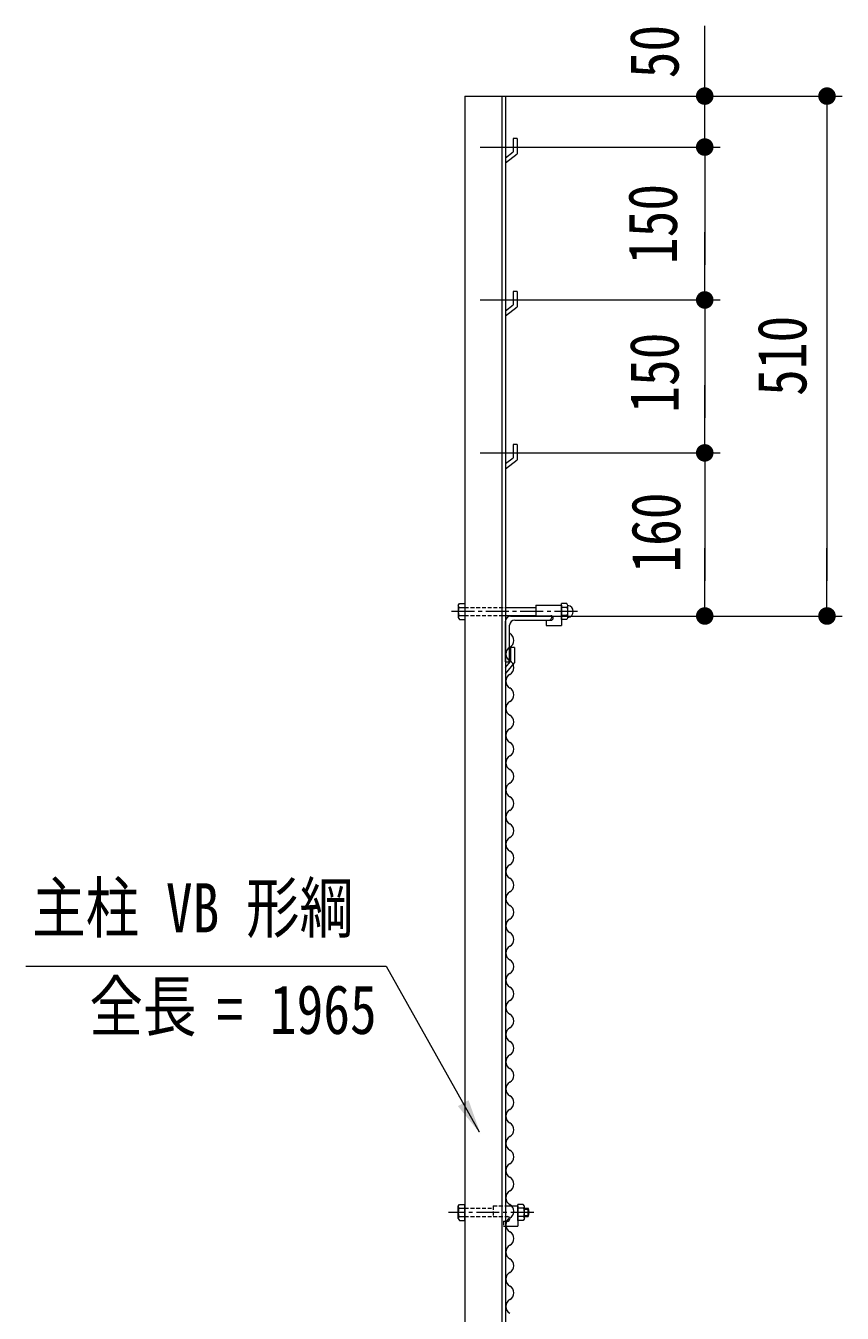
# Model space of a CAD drawing. Units: millimetres, scale not verified. Extents: x -4455 to 4455, y -3150 to 3150.
# Drawn here: x 21 to 823, y 358 to 1621 of the extents above; entities that cross this region are included whole.
import ezdxf
from ezdxf.enums import TextEntityAlignment as Align

# ---------------------------------------------------------------- set-up
doc = ezdxf.new("R2010")
doc.units = ezdxf.units.MM
doc.header["$LTSCALE"] = 30
doc.linetypes.add('USER2', pattern=[0.1875, 0.125, -0.0625])
doc.linetypes.add('USER4', pattern=[1.125, 0.75, -0.125, 0.125, -0.125])
for name, color, linetype, lineweight in [('0-0_D-STR-TXT', 3, 'Continuous', 13), ('0-1_D-STR2', 2, 'Continuous', 13), ('0-2_D-STR1', 1, 'Continuous', 18), ('0-3_D-STR-DIM', 1, 'Continuous', 18), ('0-4_D-BMK', 2, 'USER4', 13), ('0-6_D-STR3', 3, 'Continuous', 13), ('0-B_SUNPOU', 1, 'Continuous', 18), ('0-C_7詳細', 3, 'Continuous', 18), ('0-E_1部材', 7, 'Continuous', 9)]:
    doc.layers.add(name, color=color, linetype=linetype, lineweight=lineweight)
doc.styles.add('ＭＳ ゴシック', font='')
doc.styles.get('ＭＳ ゴシック').set_extended_font_data('MS Gothic')

# ---------------------------------------------------------------- blocks, each defined once
blk = doc.blocks.new('M1')
at = {"layer": '0-B_SUNPOU'}
blk.add_line((-7.5, 0), (-57.86, 0), dxfattribs=at)
for points in [[(0, 0), (-7.5, 0), (-7.44, 0.94)], [(0, 0), (-7.44, -0.94), (-7.5, 0)], [(0, 0), (-7.44, 0.94), (-7.26, 1.87)], [(0, 0), (-7.26, -1.87), (-7.44, -0.94)], [(0, 0), (-7.26, 1.87), (-6.97, 2.76)], [(0, 0), (-6.97, -2.76), (-7.26, -1.87)], [(0, 0), (-6.97, 2.76), (-6.57, 3.61)], [(0, 0), (-6.57, -3.61), (-6.97, -2.76)], [(0, 0), (-6.57, 3.61), (-6.07, 4.41)], [(0, 0), (-6.07, -4.41), (-6.57, -3.61)], [(0, 0), (-6.07, 4.41), (-5.47, 5.13)], [(0, 0), (-5.47, -5.13), (-6.07, -4.41)], [(0, 0), (-5.47, 5.13), (-4.78, 5.78)], [(0, 0), (-4.78, -5.78), (-5.47, -5.13)], [(0, 0), (-4.78, 5.78), (-4.02, 6.33)], [(0, 0), (-4.02, -6.33), (-4.78, -5.78)], [(0, 0), (-4.02, 6.33), (-3.19, 6.79)], [(0, 0), (-3.19, -6.79), (-4.02, -6.33)], [(0, 0), (-3.19, 6.79), (-2.32, 7.13)], [(0, 0), (-2.32, -7.13), (-3.19, -6.79)], [(0, 0), (-2.32, 7.13), (-1.41, 7.37)], [(0, 0), (-1.41, -7.37), (-2.32, -7.13)], [(0, 0), (-1.41, 7.37), (-0.47, 7.49)], [(0, 0), (-0.47, -7.49), (-1.41, -7.37)], [(0, 0), (-0.47, 7.49), (0.47, 7.49)], [(0, 0), (0.47, -7.49), (-0.47, -7.49)], [(0, 0), (0.47, 7.49), (1.41, 7.37)], [(0, 0), (1.41, 7.37), (2.32, 7.13)], [(0, 0), (2.32, 7.13), (3.19, 6.79)], [(0, 0), (3.19, 6.79), (4.02, 6.33)], [(0, 0), (4.02, 6.33), (4.78, 5.78)], [(0, 0), (4.78, 5.78), (5.47, 5.13)], [(0, 0), (5.47, 5.13), (6.07, 4.41)], [(0, 0), (6.07, 4.41), (6.57, 3.61)], [(0, 0), (6.57, 3.61), (6.97, 2.76)], [(0, 0), (6.97, 2.76), (7.26, 1.87)], [(0, 0), (7.26, 1.87), (7.44, 0.94)], [(0, 0), (7.44, 0.94), (7.5, 0)], [(0, 0), (1.41, -7.37), (0.47, -7.49)], [(0, 0), (2.32, -7.13), (1.41, -7.37)], [(0, 0), (3.19, -6.79), (2.32, -7.13)], [(0, 0), (4.02, -6.33), (3.19, -6.79)], [(0, 0), (4.78, -5.78), (4.02, -6.33)], [(0, 0), (5.47, -5.13), (4.78, -5.78)], [(0, 0), (6.07, -4.41), (5.47, -5.13)], [(0, 0), (6.57, -3.61), (6.07, -4.41)], [(0, 0), (6.97, -2.76), (6.57, -3.61)], [(0, 0), (7.26, -1.87), (6.97, -2.76)], [(0, 0), (7.44, -0.94), (7.26, -1.87)], [(0, 0), (7.5, 0), (7.44, -0.94)]]:
    blk.add_solid(points, dxfattribs=at)

msp = doc.modelspace()

# ---------------------------------------------------------------- linework, layer by layer
at = {"layer": '0-0_D-STR-TXT'}
msp.add_lwpolyline([(21.17, 698.52), (375, 698.52), (466.47, 536.17)], dxfattribs=at)
msp.add_solid([(467.6, 534.17), (445.44, 561.28), (455.88, 567.17)], dxfattribs=at)
at = {"layer": '0-1_D-STR2'}
for centre, start, end in [((492.88, 1018.14), 298.07249, 61.92751), ((499.99, 1004.81), 118.07249, 241.92751), ((492.88, 991.47), 298.07249, 61.92751), ((499.99, 978.14), 118.07249, 241.92751), ((492.88, 964.81), 298.07249, 61.92751), ((499.99, 951.47), 118.07249, 241.92751), ((492.88, 938.14), 298.07249, 61.92751), ((499.99, 924.81), 118.07249, 241.92751), ((492.88, 911.47), 298.07249, 61.92751), ((499.99, 898.14), 118.07249, 241.92751), ((492.88, 884.81), 298.07249, 61.92751), ((499.99, 871.47), 118.07249, 241.92751), ((492.88, 858.14), 298.07249, 61.92751), ((499.99, 844.81), 118.07249, 241.92751), ((492.88, 831.47), 298.07249, 61.92751), ((499.99, 818.14), 118.07249, 241.92751), ((492.88, 804.81), 298.07249, 61.92751), ((499.99, 791.47), 118.07249, 241.92751), ((492.88, 778.14), 298.07249, 61.92751), ((499.99, 764.81), 118.07249, 241.92751), ((492.88, 751.47), 298.07249, 61.92751), ((499.99, 738.14), 118.07249, 241.92751), ((492.88, 724.81), 298.07249, 61.92751), ((499.99, 711.47), 118.07249, 241.92751), ((492.88, 698.14), 298.07249, 61.92751), ((499.99, 684.81), 118.07249, 241.92751), ((492.88, 671.47), 298.07249, 61.92751), ((499.99, 658.14), 118.07249, 241.92751), ((492.88, 644.81), 298.07249, 61.92751), ((499.99, 631.47), 118.07249, 241.92751), ((492.88, 618.14), 298.07249, 61.92751), ((499.99, 604.81), 118.07249, 241.92751), ((492.88, 591.47), 298.07249, 61.92751), ((499.99, 578.14), 118.07249, 241.92751), ((492.88, 564.81), 298.07249, 61.92751), ((499.99, 551.47), 118.07249, 241.92751), ((492.88, 538.14), 298.07249, 61.92751), ((499.99, 524.81), 118.07249, 241.92751), ((492.88, 511.47), 298.07249, 61.92751), ((499.99, 498.14), 118.07249, 241.92751), ((492.88, 484.81), 298.07249, 61.92751), ((499.99, 471.47), 118.07249, 241.92751), ((492.88, 458.14), 298.07249, 61.92751), ((499.99, 444.81), 118.07249, 241.92751), ((492.88, 431.47), 298.07249, 61.92751), ((499.99, 418.14), 118.07249, 241.92751), ((492.88, 404.81), 298.07249, 61.92751), ((499.99, 391.47), 118.07249, 241.92751), ((492.88, 378.14), 298.07249, 61.92751), ((499.99, 364.81), 118.07249, 241.92751)]:
    msp.add_arc(centre, 7.56, start, end, dxfattribs=at)
at = {"layer": '0-2_D-STR1'}
for p, q in [((452.23, 1552.1), (452.23, 1093.24)), ((488.73, 1552.1), (488.73, 1101.33)), ((492.23, 1552.1), (492.23, 1102.1)), ((503.7, 1510.37), (503.7, 1495.41)), ((492.23, 1491.61), (499.7, 1497.37)), ((492.23, 1486.55), (503.7, 1495.41)), ((499.7, 1360.37), (499.7, 1347.37)), ((503.7, 1360.37), (499.7, 1360.37)), ((503.7, 1360.37), (503.7, 1345.41)), ((492.23, 1341.61), (499.7, 1347.37)), ((492.23, 1336.55), (503.7, 1345.41)), ((503.7, 1210.37), (503.7, 1195.41)), ((492.23, 1191.61), (499.7, 1197.37)), ((492.23, 1186.55), (503.7, 1195.41)), ((452.23, 1110.97), (452.23, -412.9)), ((488.73, 1102.88), (488.73, -412.9)), ((492.23, 1102.1), (492.24, -412.9)), ((492.23, 997.1), (492.23, 1037.1)), ((499.73, 1042.1), (529.73, 1042.1)), ((501.23, 1038.1), (535.23, 1038.1)), ((537.23, 1042.1), (537.23, 1040.1)), ((496.23, 999.1), (496.23, 1033.1)), ((496.97, 1011.15), (496.97, 997.32)), ((500.97, 1011.15), (496.97, 1011.15)), ((500.97, 1011.15), (500.97, 996.07)), ((492.23, 991.6), (496.97, 997.32)), ((492.23, 997.1), (494.23, 997.1)), ((492.23, 985.52), (500.97, 996.07))]:
    msp.add_line(p, q, dxfattribs=at)
for points in [[(503.7, 1510.37), (499.7, 1510.37), (499.7, 1497.37)], [(503.7, 1210.37), (499.7, 1210.37), (499.7, 1197.37)]]:
    msp.add_lwpolyline(points, dxfattribs=at)
for centre, radius, start, end in [((497.23, 1037.1), 5, 90, 180), ((501.23, 1033.1), 5, 90, 180), ((535.23, 1040.1), 2, 270, 0), ((494.23, 999.1), 2, 270, 0)]:
    msp.add_arc(centre, radius, start, end, dxfattribs=at)
at = {"layer": '0-3_D-STR-DIM'}
for p, q in [((687.78, 1586.6), (687.78, 1621.1)), ((467.23, 1552.1), (702.78, 1552.1)), ((467.23, 1552.1), (822.78, 1552.1)), ((687.78, 1502.1), (687.78, 1552.1)), ((807.78, 1517.6), (807.78, 1076.6)), ((467.23, 1502.1), (702.78, 1502.1)), ((467.23, 1502.1), (702.78, 1502.1)), ((687.78, 1467.6), (687.78, 1386.6)), ((687.78, 1467.6), (687.78, 1433.1)), ((467.23, 1352.1), (702.78, 1352.1)), ((467.23, 1352.1), (702.78, 1352.1)), ((687.78, 1317.6), (687.78, 1236.6)), ((467.23, 1202.1), (702.78, 1202.1)), ((467.23, 1202.1), (702.78, 1202.1)), ((687.78, 1167.6), (687.78, 1076.6)), ((529.73, 1042.1), (702.78, 1042.1)), ((529.73, 1042.1), (822.78, 1042.1))]:
    msp.add_line(p, q, dxfattribs=at)
at = {"layer": '0-4_D-BMK'}
for p, q in [((562.93, 1046.56), (437.48, 1046.56)), ((519.85, 457.1), (436.36, 457.1))]:
    msp.add_line(p, q, dxfattribs=at)
at = {"layer": '0-6_D-STR3'}
for p, q in [((445.83, 1052.48), (446.94, 1054.4)), ((445.83, 1052.48), (445.83, 1040.64)), ((446.52, 1050.56), (452.23, 1050.56)), ((446.94, 1054.4), (452.23, 1054.4)), ((452.23, 1054.4), (452.23, 1038.72)), ((492.23, 1050.56), (522.09, 1050.56)), ((522.04, 1052.88), (547.04, 1052.88)), ((522.04, 1052.88), (522.04, 1042.38)), ((547.04, 1038.72), (547.04, 1054.4)), ((547.04, 1052.88), (547.04, 1032.88)), ((552.76, 1050.56), (547.04, 1050.56)), ((553.44, 1040.64), (553.44, 1052.48)), ((446.52, 1042.56), (452.23, 1042.56)), ((487.33, 1042.56), (522.04, 1042.56)), ((522.04, 1042.38), (536.79, 1042.38)), ((532.04, 1037.88), (536.79, 1037.88)), ((532.04, 1037.88), (532.04, 1032.88)), ((552.76, 1042.56), (547.04, 1042.56)), ((552.34, 1038.72), (547.04, 1038.72)), ((553.44, 1040.64), (552.34, 1038.72)), ((532.04, 1032.88), (547.04, 1032.88)), ((445.83, 463.02), (446.94, 464.94)), ((445.83, 451.18), (445.83, 463.02)), ((446.52, 461.1), (452.23, 461.1)), ((446.94, 464.94), (452.23, 464.94)), ((452.23, 449.26), (452.23, 464.94)), ((492.23, 463.43), (504.3, 463.43)), ((504.3, 449.26), (504.3, 464.94)), ((504.3, 463.43), (504.3, 443.43)), ((510.02, 461.1), (504.3, 461.1)), ((510.7, 451.18), (510.7, 463.02)), ((510.7, 461.1), (514.26, 461.1)), ((514.26, 453.1), (514.26, 461.1)), ((445.83, 451.18), (446.94, 449.26)), ((446.52, 453.1), (452.23, 453.1)), ((446.94, 449.26), (452.23, 449.26)), ((490.1, 448.43), (494.05, 448.43)), ((490.1, 443.43), (504.3, 443.43)), ((492.23, 452.93), (494.05, 452.93)), ((510.02, 453.1), (504.3, 453.1)), ((509.6, 449.26), (504.3, 449.26)), ((510.7, 451.18), (509.6, 449.26)), ((510.7, 453.1), (514.26, 453.1))]:
    msp.add_line(p, q, dxfattribs=at)
at = {"layer": '0-6_D-STR3', "color": 1, "linetype": 'USER2'}
for p, q in [((452.23, 1050.56), (492.23, 1050.56)), ((452.23, 1042.56), (492.23, 1042.56)), ((452.23, 461.1), (480.1, 461.1)), ((480.1, 463.43), (480.1, 452.93)), ((480.1, 463.43), (492.23, 463.43)), ((452.23, 453.1), (480.1, 453.1)), ((480.1, 452.93), (492.23, 452.93)), ((490.1, 448.43), (490.1, 443.43))]:
    msp.add_line(p, q, dxfattribs=at)
at = {"layer": '0-6_D-STR3', "color": 1}
for p, q in [((510.7, 460.3), (514.66, 460.3)), ((510.7, 453.9), (514.66, 453.9))]:
    msp.add_line(p, q, dxfattribs=at)
at = {"layer": '0-6_D-STR3'}
for points in [[(553.44, 1052.48), (552.34, 1054.4), (547.04, 1054.4)], [(445.83, 1040.64), (446.94, 1038.72), (452.23, 1038.72)], [(510.7, 463.02), (509.6, 464.94), (504.3, 464.94)]]:
    msp.add_lwpolyline(points, dxfattribs=at)
for centre, radius, start, end in [((448.86, 1052.48), 3.03, 180, 219.3382), ((457.83, 1046.56), 12, 160.52878, 199.47122), ((541.44, 1046.56), 12, 340.52878, 19.47122), ((550.42, 1052.48), 3.03, 320.6618, 0), ((552.66, 1046.56), 5.97, 277.58062, 82.41938), ((448.86, 1040.64), 3.03, 140.6618, 180), ((536.79, 1040.13), 2.25, 270, 90), ((550.42, 1040.64), 3.03, 0, 39.3382), ((448.86, 463.02), 3.03, 180, 219.3382), ((457.83, 457.1), 12, 160.52878, 199.47122), ((507.67, 463.02), 3.03, 320.6618, 0), ((498.7, 457.1), 12, 340.52878, 19.47122), ((507.33, 457.1), 8, 330, 30), ((448.86, 451.18), 3.03, 140.6618, 180), ((494.05, 450.68), 2.25, 270, 90), ((507.67, 451.18), 3.03, 0, 39.3382)]:
    msp.add_arc(centre, radius, start, end, dxfattribs=at)
at = {"layer": '0-C_7詳細', "color": 7, "lineweight": 9}
msp.add_line((492.24, 448.43), (492.24, 443.43), dxfattribs=at)
at = {"layer": '0-E_1部材'}
for p, q in [((452.23, 1552.1), (492.23, 1552.1)), ((497.23, 1042.1), (537.23, 1042.1))]:
    msp.add_line(p, q, dxfattribs=at)

# ---------------------------------------------------------------- block references
at = {"layer": '0-3_D-STR-DIM', "xscale": 1.15, "yscale": 1.15}
for p, rotation in [((687.78, 1552.1), 270), ((807.78, 1552.1), 90), ((687.78, 1502.1), 90), ((687.78, 1502.1), 90), ((687.78, 1352.1), 270), ((687.78, 1352.1), 90), ((687.78, 1202.1), 270), ((687.78, 1202.1), 90), ((687.78, 1042.1), 270), ((807.78, 1042.1), 270)]:
    msp.add_blockref('M1', p, dxfattribs=dict(at, rotation=rotation))

# ---------------------------------------------------------------- texts
at = {"layer": '0-0_D-STR-TXT', "style": 'ＭＳ ゴシック', "width": 0.8}
for s, p in [('主柱 VB 形綱', (27.46, 717.33)), ('全長', (83.7, 620.64)), ('= 1965', (208.44, 617.66))]:
    msp.add_text(s, height=48.17, dxfattribs=at).set_placement(p, align=Align.BOTTOM_LEFT)
at = {"layer": '0-3_D-STR-DIM', "color": 3, "style": 'ＭＳ ゴシック', "width": 0.8}
for s, p in [('50', (676.55, 1569.55)), ('150', (674.98, 1387.32)), ('510', (802.03, 1258)), ('150', (676.55, 1241.47)), ('160', (678.12, 1084.64))]:
    msp.add_text(s, height=48.17, rotation=90, dxfattribs=at).set_placement(p, align=Align.BOTTOM_LEFT)

doc.saveas('drawing.dxf')
